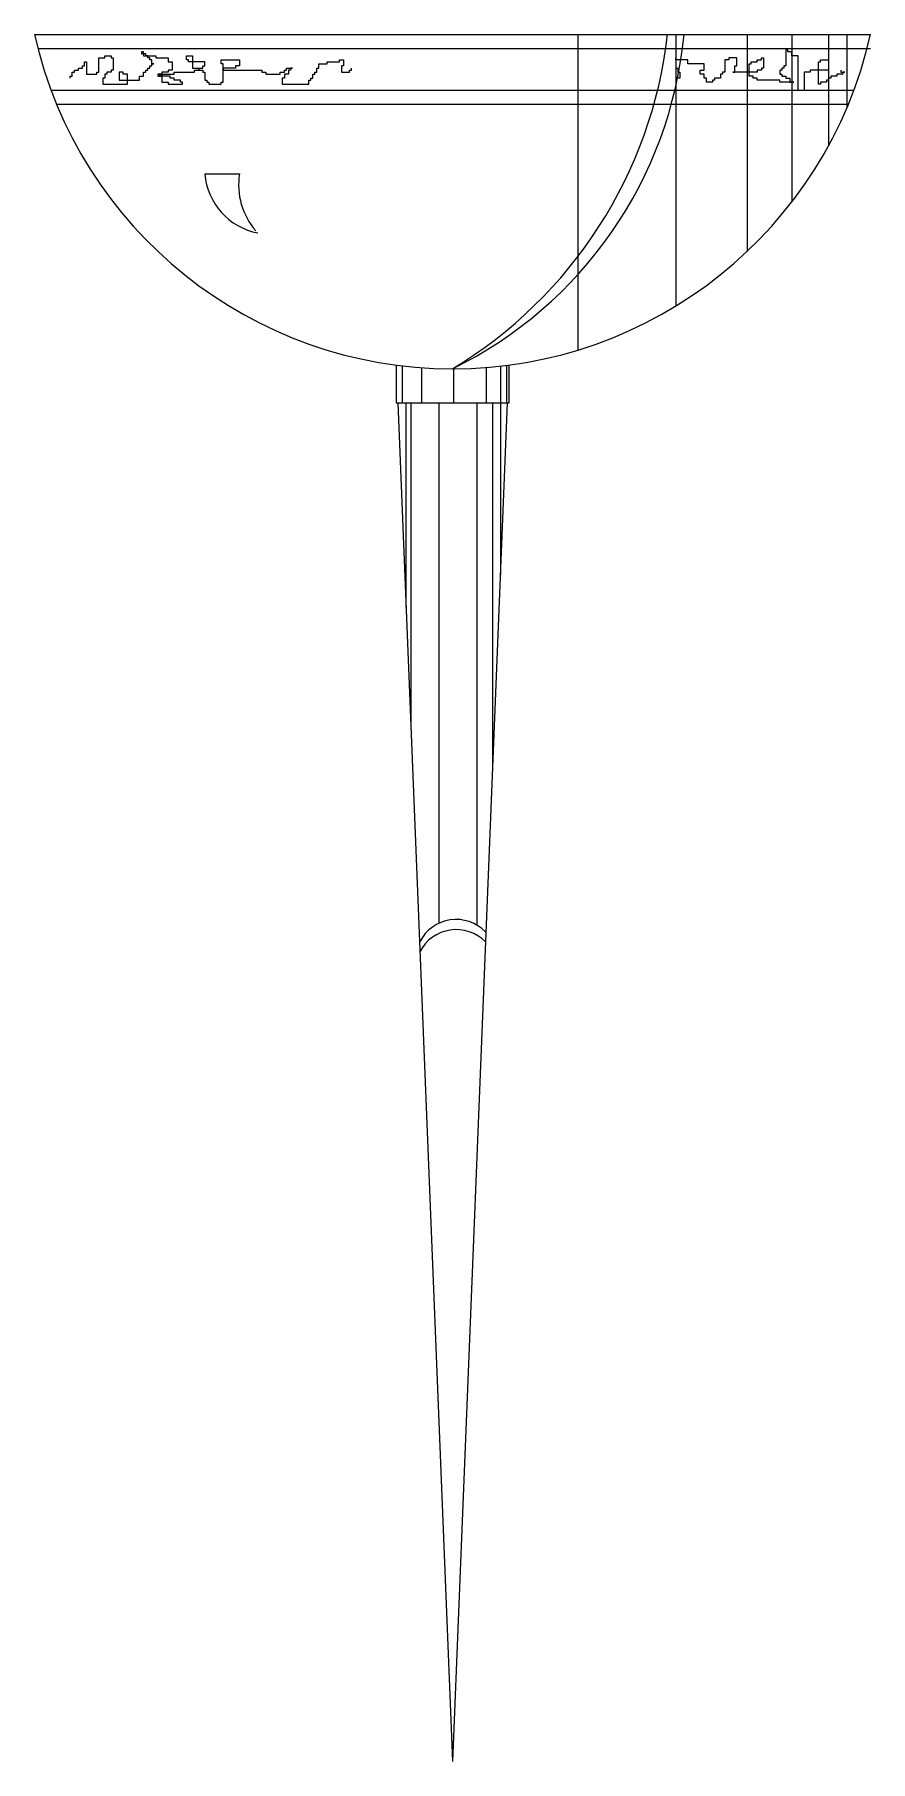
# Model space of a CAD drawing. Extents: x 1040 to 1212, y 1954 to 2310.
import ezdxf

# ---------------------------------------------------------------- set-up
doc = ezdxf.new("R2010")
doc.units = 0
doc.header["$MEASUREMENT"] = 0
for name, color, linetype in [('3', 3, 'CONTINUOUS'), ('4', 4, 'CONTINUOUS'), ('7', 7, 'CONTINUOUS')]:
    doc.layers.add(name, color=color, linetype=linetype)

msp = doc.modelspace()

# ---------------------------------------------------------------- linework, layer by layer
at = {"layer": '3'}
for p, q in [((1152.04, 2310.22), (1152.04, 2245.14)), ((1172.22, 2310.22), (1172.22, 2254.21)), ((1186.93, 2310.22), (1186.93, 2265.47)), ((1196.18, 2310.22), (1196.18, 2275.72)), ((1203.75, 2310.22), (1203.75, 2287.33)), ((1207.53, 2310.22), (1207.53, 2295.17)), ((1040.7, 2307.35), (1212.37, 2307.35)), ((1053.25, 2305.41), (1054.51, 2305.41)), ((1053.25, 2302.47), (1053.25, 2305.41)), ((1054.51, 2305.41), (1054.51, 2305.83)), ((1054.51, 2305.83), (1055.77, 2305.83)), ((1055.77, 2305.83), (1055.77, 2305.41)), ((1055.77, 2305.41), (1056.19, 2305.41)), ((1056.19, 2305.41), (1056.19, 2302.89)), ((1062.5, 2306.67), (1062.08, 2306.67)), ((1062.08, 2306.67), (1062.08, 2306.25)), ((1062.08, 2306.25), (1062.5, 2306.25)), ((1062.5, 2306.25), (1062.5, 2306.67)), ((1062.92, 2306.25), (1062.5, 2306.25)), ((1062.5, 2306.25), (1062.5, 2305.83)), ((1062.5, 2305.83), (1065.02, 2305.83)), ((1062.92, 2305.83), (1062.92, 2306.25)), ((1063.34, 2305.83), (1062.92, 2305.83)), ((1063.34, 2305.41), (1063.34, 2305.83)), ((1063.76, 2305.41), (1063.34, 2305.41)), ((1063.76, 2304.99), (1063.76, 2305.41)), ((1064.18, 2304.99), (1063.76, 2304.99)), ((1064.18, 2304.15), (1064.18, 2304.99)), ((1065.02, 2305.83), (1065.02, 2305.41)), ((1065.02, 2305.41), (1067.54, 2305.41)), ((1067.54, 2305.41), (1067.54, 2304.57)), ((1071.33, 2305.83), (1072.59, 2305.83)), ((1071.33, 2304.99), (1071.33, 2305.83)), ((1071.75, 2304.99), (1071.33, 2304.99)), ((1071.75, 2304.57), (1071.75, 2304.99)), ((1072.59, 2305.83), (1072.59, 2303.31)), ((1078.47, 2304.15), (1078.47, 2304.99)), ((1078.47, 2304.99), (1082.26, 2304.99)), ((1082.26, 2304.99), (1082.26, 2303.73)), ((1102.86, 2304.57), (1102.86, 2304.99)), ((1102.86, 2304.99), (1103.7, 2304.99)), ((1103.7, 2304.99), (1103.7, 2303.73)), ((1172.22, 2304.99), (1172.22, 2305.41)), ((1172.22, 2305.41), (1172.22, 2303.31)), ((1174.74, 2304.99), (1172.22, 2304.99)), ((1174.74, 2304.15), (1174.74, 2304.99)), ((1183.15, 2304.99), (1182.31, 2304.99)), ((1182.31, 2304.99), (1182.31, 2302.47)), ((1184.83, 2305.41), (1183.15, 2305.41)), ((1183.15, 2305.41), (1183.15, 2304.99)), ((1184.83, 2303.73), (1184.83, 2305.41)), ((1189.04, 2304.57), (1189.04, 2304.99)), ((1189.04, 2304.99), (1189.88, 2304.99)), ((1189.88, 2304.99), (1189.88, 2305.41)), ((1189.88, 2305.41), (1190.3, 2305.41)), ((1190.3, 2305.41), (1190.3, 2303.31)), ((1195.34, 2307.09), (1194.92, 2307.09)), ((1194.92, 2307.09), (1194.92, 2303.73)), ((1195.34, 2306.67), (1195.34, 2307.09)), ((1196.18, 2306.67), (1195.34, 2306.67)), ((1196.18, 2305.83), (1196.18, 2306.67)), ((1197.44, 2305.83), (1196.18, 2305.83)), ((1197.44, 2298.69), (1197.44, 2305.83)), ((1202.07, 2304.57), (1202.07, 2304.99)), ((1202.07, 2304.99), (1203.75, 2304.99)), ((1203.75, 2304.99), (1203.75, 2302.89)), ((1047.37, 2301.21), (1047.37, 2301.63)), ((1047.37, 2301.63), (1047.79, 2301.63)), ((1047.79, 2301.63), (1047.79, 2302.47)), ((1047.79, 2302.47), (1048.21, 2302.47)), ((1048.21, 2302.47), (1048.21, 2302.89)), ((1048.21, 2302.89), (1049.05, 2302.89)), ((1049.05, 2302.89), (1049.05, 2303.31)), ((1049.05, 2303.31), (1049.89, 2303.31)), ((1049.89, 2303.31), (1049.89, 2303.73)), ((1049.89, 2303.73), (1050.31, 2303.73)), ((1050.31, 2303.73), (1050.31, 2304.57)), ((1050.31, 2304.57), (1050.73, 2304.57)), ((1050.73, 2304.57), (1050.73, 2302.05)), ((1050.73, 2302.05), (1052.83, 2302.05)), ((1052.83, 2302.05), (1052.83, 2302.47)), ((1052.83, 2302.47), (1053.25, 2302.47)), ((1054.93, 2302.05), (1054.51, 2302.05)), ((1054.51, 2302.05), (1054.51, 2301.21)), ((1055.77, 2302.47), (1054.93, 2302.47)), ((1054.93, 2302.47), (1054.93, 2302.05)), ((1056.19, 2302.89), (1055.77, 2302.89)), ((1055.77, 2302.89), (1055.77, 2302.47)), ((1058.3, 2302.47), (1057.46, 2302.47)), ((1057.46, 2302.47), (1057.46, 2300.79)), ((1058.3, 2302.05), (1058.3, 2302.47)), ((1059.14, 2302.05), (1058.3, 2302.05)), ((1059.14, 2299.95), (1059.14, 2302.05)), ((1061.66, 2300.79), (1061.66, 2301.63)), ((1061.66, 2301.63), (1062.5, 2301.63)), ((1062.5, 2301.63), (1062.5, 2302.47)), ((1062.5, 2302.47), (1062.92, 2302.47)), ((1062.92, 2302.47), (1062.92, 2302.89)), ((1062.92, 2302.89), (1063.34, 2302.89)), ((1063.34, 2302.89), (1063.34, 2303.31)), ((1063.34, 2303.31), (1063.76, 2303.31)), ((1063.76, 2303.31), (1063.76, 2303.73)), ((1063.76, 2303.73), (1064.18, 2303.73)), ((1064.18, 2303.73), (1064.18, 2304.15)), ((1064.18, 2304.15), (1064.6, 2304.15)), ((1064.6, 2304.15), (1064.18, 2304.15)), ((1066.28, 2302.05), (1065.44, 2302.05)), ((1065.44, 2302.05), (1065.44, 2301.63)), ((1065.44, 2301.63), (1066.28, 2301.63)), ((1065.86, 2301.63), (1065.86, 2302.05)), ((1065.86, 2302.05), (1068.81, 2302.05)), ((1067.96, 2301.63), (1065.86, 2301.63)), ((1067.54, 2302.47), (1066.28, 2302.47)), ((1066.28, 2302.47), (1066.28, 2302.05)), ((1066.28, 2301.63), (1066.28, 2302.05)), ((1066.28, 2302.05), (1066.28, 2300.37)), ((1067.54, 2304.57), (1068.39, 2304.57)), ((1068.39, 2302.89), (1067.54, 2302.89)), ((1067.54, 2302.89), (1067.54, 2302.47)), ((1067.96, 2301.21), (1067.96, 2301.63)), ((1068.39, 2304.57), (1068.39, 2302.89)), ((1068.81, 2302.05), (1068.81, 2302.47)), ((1068.81, 2302.47), (1073.01, 2302.47)), ((1075.11, 2304.57), (1071.75, 2304.57)), ((1072.59, 2303.31), (1073.85, 2303.31)), ((1073.01, 2302.47), (1073.01, 2302.89)), ((1073.01, 2302.89), (1073.85, 2302.89)), ((1073.85, 2302.89), (1073.85, 2303.31)), ((1073.85, 2303.31), (1074.69, 2303.31)), ((1073.85, 2303.31), (1073.85, 2302.89)), ((1073.85, 2302.89), (1074.69, 2302.89)), ((1074.69, 2303.31), (1074.69, 2303.73)), ((1074.69, 2303.73), (1075.11, 2303.73)), ((1074.69, 2302.89), (1074.69, 2302.47)), ((1074.69, 2302.47), (1075.11, 2302.47)), ((1075.11, 2303.73), (1075.11, 2304.57)), ((1075.11, 2302.47), (1075.11, 2300.79)), ((1078.89, 2304.15), (1078.47, 2304.15)), ((1078.89, 2300.37), (1078.89, 2304.15)), ((1081.42, 2303.31), (1078.89, 2303.31)), ((1078.89, 2303.31), (1078.89, 2302.89)), ((1078.89, 2302.89), (1086.88, 2302.89)), ((1082.26, 2303.73), (1081.42, 2303.73)), ((1081.42, 2303.73), (1081.42, 2303.31)), ((1086.88, 2302.89), (1086.88, 2302.47)), ((1086.88, 2302.47), (1087.72, 2302.47)), ((1087.72, 2302.47), (1087.72, 2302.05)), ((1087.72, 2302.05), (1090.67, 2302.05)), ((1090.67, 2302.05), (1090.67, 2302.47)), ((1090.67, 2302.47), (1091.51, 2302.47)), ((1091.51, 2302.47), (1091.51, 2302.89)), ((1091.51, 2302.89), (1091.93, 2302.89)), ((1092.35, 2302.05), (1091.51, 2302.05)), ((1091.51, 2302.05), (1091.51, 2301.21)), ((1091.93, 2302.89), (1091.93, 2303.31)), ((1091.93, 2303.31), (1093.19, 2303.31)), ((1092.77, 2302.89), (1092.35, 2302.89)), ((1092.35, 2302.89), (1092.35, 2302.05)), ((1093.19, 2303.31), (1092.77, 2303.31)), ((1092.77, 2303.31), (1092.77, 2302.89)), ((1097.39, 2301.21), (1097.39, 2302.05)), ((1097.39, 2302.05), (1097.81, 2302.05)), ((1097.81, 2302.05), (1097.81, 2302.47)), ((1097.81, 2302.47), (1098.23, 2302.47)), ((1098.23, 2302.47), (1098.23, 2303.31)), ((1098.23, 2303.31), (1098.65, 2303.31)), ((1098.65, 2303.31), (1098.65, 2304.15)), ((1098.65, 2304.15), (1100.33, 2304.15)), ((1100.33, 2304.15), (1100.33, 2304.57)), ((1100.33, 2304.57), (1102.86, 2304.57)), ((1103.7, 2303.73), (1103.28, 2303.73)), ((1103.28, 2303.73), (1103.28, 2302.47)), ((1103.28, 2302.47), (1104.96, 2302.47)), ((1104.96, 2302.47), (1104.96, 2302.89)), ((1104.96, 2302.89), (1105.38, 2302.89)), ((1105.38, 2302.89), (1105.38, 2303.31)), ((1172.22, 2303.31), (1172.64, 2303.31)), ((1172.64, 2303.31), (1172.64, 2302.47)), ((1172.64, 2302.47), (1173.06, 2302.47)), ((1173.06, 2302.47), (1173.06, 2301.21)), ((1178.11, 2304.15), (1174.74, 2304.15)), ((1177.26, 2302.05), (1177.26, 2302.89)), ((1177.26, 2302.89), (1178.11, 2302.89)), ((1178.11, 2302.05), (1177.26, 2302.05)), ((1178.11, 2302.89), (1178.11, 2304.15)), ((1178.11, 2301.21), (1178.11, 2302.05)), ((1181.89, 2302.05), (1181.47, 2302.05)), ((1181.47, 2302.05), (1181.47, 2301.21)), ((1182.31, 2302.47), (1181.89, 2302.47)), ((1181.89, 2302.47), (1181.89, 2302.05)), ((1189.04, 2302.47), (1183.99, 2302.47)), ((1183.99, 2302.47), (1184.41, 2302.47)), ((1184.41, 2302.47), (1184.41, 2303.73)), ((1184.41, 2303.73), (1184.83, 2303.73)), ((1187.35, 2301.63), (1187.35, 2304.15)), ((1187.35, 2304.15), (1187.77, 2304.15)), ((1188.19, 2301.63), (1187.35, 2301.63)), ((1187.77, 2304.15), (1187.77, 2304.57)), ((1187.77, 2304.57), (1189.04, 2304.57)), ((1188.19, 2301.21), (1188.19, 2301.63)), ((1189.88, 2302.89), (1189.04, 2302.89)), ((1189.04, 2302.89), (1189.04, 2302.47)), ((1190.3, 2303.31), (1189.88, 2303.31)), ((1189.88, 2303.31), (1189.88, 2302.89)), ((1194.08, 2302.89), (1193.66, 2302.89)), ((1193.66, 2302.89), (1193.66, 2302.05)), ((1193.66, 2302.05), (1194.08, 2302.05)), ((1194.5, 2303.31), (1194.08, 2303.31)), ((1194.08, 2303.31), (1194.08, 2302.89)), ((1194.08, 2302.05), (1194.08, 2301.63)), ((1194.08, 2301.63), (1194.92, 2301.63)), ((1194.92, 2303.73), (1194.5, 2303.73)), ((1194.5, 2303.73), (1194.5, 2303.31)), ((1194.92, 2301.63), (1194.92, 2301.21)), ((1199.97, 2302.47), (1198.7, 2302.47)), ((1198.7, 2302.47), (1198.7, 2298.69)), ((1203.75, 2302.89), (1199.97, 2302.89)), ((1199.97, 2302.89), (1199.97, 2302.47)), ((1201.65, 2299.95), (1201.65, 2304.57)), ((1201.65, 2304.57), (1202.07, 2304.57)), ((1205.43, 2301.63), (1204.17, 2301.63)), ((1204.17, 2301.63), (1204.17, 2301.21)), ((1206.69, 2302.05), (1205.43, 2302.05)), ((1205.43, 2302.05), (1205.43, 2301.63)), ((1206.27, 2302.89), (1206.27, 2302.47)), ((1206.27, 2302.47), (1207.11, 2302.47)), ((1207.11, 2302.47), (1206.69, 2302.47)), ((1206.69, 2302.47), (1206.69, 2302.05)), ((1043.42, 2298.73), (1208.95, 2298.73)), ((1054.51, 2301.21), (1054.09, 2301.21)), ((1054.09, 2301.21), (1054.09, 2299.95)), ((1054.09, 2299.95), (1059.14, 2299.95)), ((1057.46, 2300.79), (1061.66, 2300.79)), ((1066.28, 2300.37), (1067.54, 2300.37)), ((1067.54, 2300.37), (1067.54, 2299.95)), ((1067.54, 2299.95), (1070.49, 2299.95)), ((1068.81, 2301.21), (1067.96, 2301.21)), ((1068.81, 2300.79), (1068.81, 2301.21)), ((1070.07, 2300.79), (1068.81, 2300.79)), ((1070.07, 2300.37), (1070.07, 2300.79)), ((1070.49, 2300.37), (1070.07, 2300.37)), ((1070.49, 2299.95), (1070.49, 2300.37)), ((1075.11, 2300.79), (1075.53, 2300.79)), ((1075.53, 2300.79), (1075.53, 2300.37)), ((1075.53, 2300.37), (1075.95, 2300.37)), ((1075.95, 2300.37), (1075.95, 2299.95)), ((1075.95, 2299.95), (1078.47, 2299.95)), ((1078.47, 2299.95), (1078.47, 2300.37)), ((1078.47, 2300.37), (1078.89, 2300.37)), ((1091.51, 2301.21), (1091.09, 2301.21)), ((1091.09, 2301.21), (1091.09, 2299.95)), ((1091.09, 2299.95), (1096.55, 2299.95)), ((1096.55, 2299.95), (1096.55, 2300.79)), ((1096.55, 2300.79), (1096.97, 2300.79)), ((1096.97, 2300.79), (1096.97, 2301.21)), ((1096.97, 2301.21), (1097.39, 2301.21)), ((1173.06, 2301.21), (1172.64, 2301.21)), ((1178.53, 2301.21), (1178.11, 2301.21)), ((1178.53, 2300.37), (1178.53, 2301.21)), ((1179.79, 2300.37), (1178.53, 2300.37)), ((1180.21, 2300.79), (1179.79, 2300.79)), ((1179.79, 2300.79), (1179.79, 2300.37)), ((1181.47, 2301.21), (1180.21, 2301.21)), ((1180.21, 2301.21), (1180.21, 2300.79)), ((1189.04, 2301.21), (1188.19, 2301.21)), ((1189.04, 2300.79), (1189.04, 2301.21)), ((1193.66, 2300.79), (1189.04, 2300.79)), ((1193.66, 2300.37), (1193.66, 2300.79)), ((1196.6, 2300.37), (1193.66, 2300.37)), ((1194.92, 2301.21), (1195.76, 2301.21)), ((1195.76, 2301.21), (1195.76, 2300.37)), ((1195.76, 2300.37), (1196.6, 2300.37)), ((1198.7, 2298.69), (1197.44, 2298.69)), ((1202.07, 2299.95), (1201.65, 2299.95)), ((1203.33, 2300.37), (1202.07, 2300.37)), ((1202.07, 2300.37), (1202.07, 2299.95)), ((1203.75, 2300.79), (1203.33, 2300.79)), ((1203.33, 2300.79), (1203.33, 2300.37)), ((1204.17, 2301.21), (1203.75, 2301.21)), ((1203.75, 2301.21), (1203.75, 2300.79)), ((1044.55, 2295.85), (1207.82, 2295.85)), ((1075.11, 2281.47), (1082.26, 2281.47)), ((1114.58, 2242.04), (1114.58, 2234.24)), ((1115.78, 2241.89), (1115.78, 2234.24)), ((1119.77, 2241.5), (1119.77, 2234.24)), ((1126.41, 2241.27), (1126.41, 2234.24)), ((1133.13, 2241.55), (1133.13, 2234.24)), ((1136.05, 2241.82), (1136.05, 2234.24)), ((1137.35, 2241.98), (1137.35, 2234.24)), ((1137.79, 2242.04), (1137.79, 2234.24)), ((1114.58, 2234.24), (1137.86, 2234.24)), ((1117.56, 2234.24), (1117.56, 2167.95)), ((1123.4, 2234.24), (1123.4, 2126.88)), ((1131.18, 2234.24), (1131.18, 2126.54))]:
    msp.add_line(p, q, dxfattribs=at)
for centre, radius, start, end in [((1078.2, 2320.91), 92.97, 301.0699, 353.3984), ((1088.42, 2318.45), 85.92, 296.0696, 354.5001), ((1088.57, 2282.55), 13.5, 184.6067, 259.2148), ((1096.62, 2279.21), 14.54, 171.0761, 220.8397), ((1126.96, 2119.22), 8.45, 44.4449, 152.725), ((1126.96, 2117.14), 8.45, 44.4449, 152.725)]:
    msp.add_arc(centre, radius, start, end, dxfattribs=at)
at = {"layer": '4'}
for p, q in [((1040, 2310.22), (1212.37, 2310.22)), ((1116.59, 2234.24), (1116.59, 2192.09)), ((1136.05, 2234.24), (1136.05, 2198.76))]:
    msp.add_line(p, q, dxfattribs=at)
msp.add_arc((1126.18, 2329.61), 88.34, 192.6804, 347.3196, dxfattribs=at)
at = {"layer": '7'}
for p, q in [((1114.89, 2234.24), (1126.18, 1953.99)), ((1137.48, 2234.24), (1126.18, 1953.99)), ((1134.43, 2234.24), (1134.43, 2158.52))]:
    msp.add_line(p, q, dxfattribs=at)

doc.saveas('drawing.dxf')
